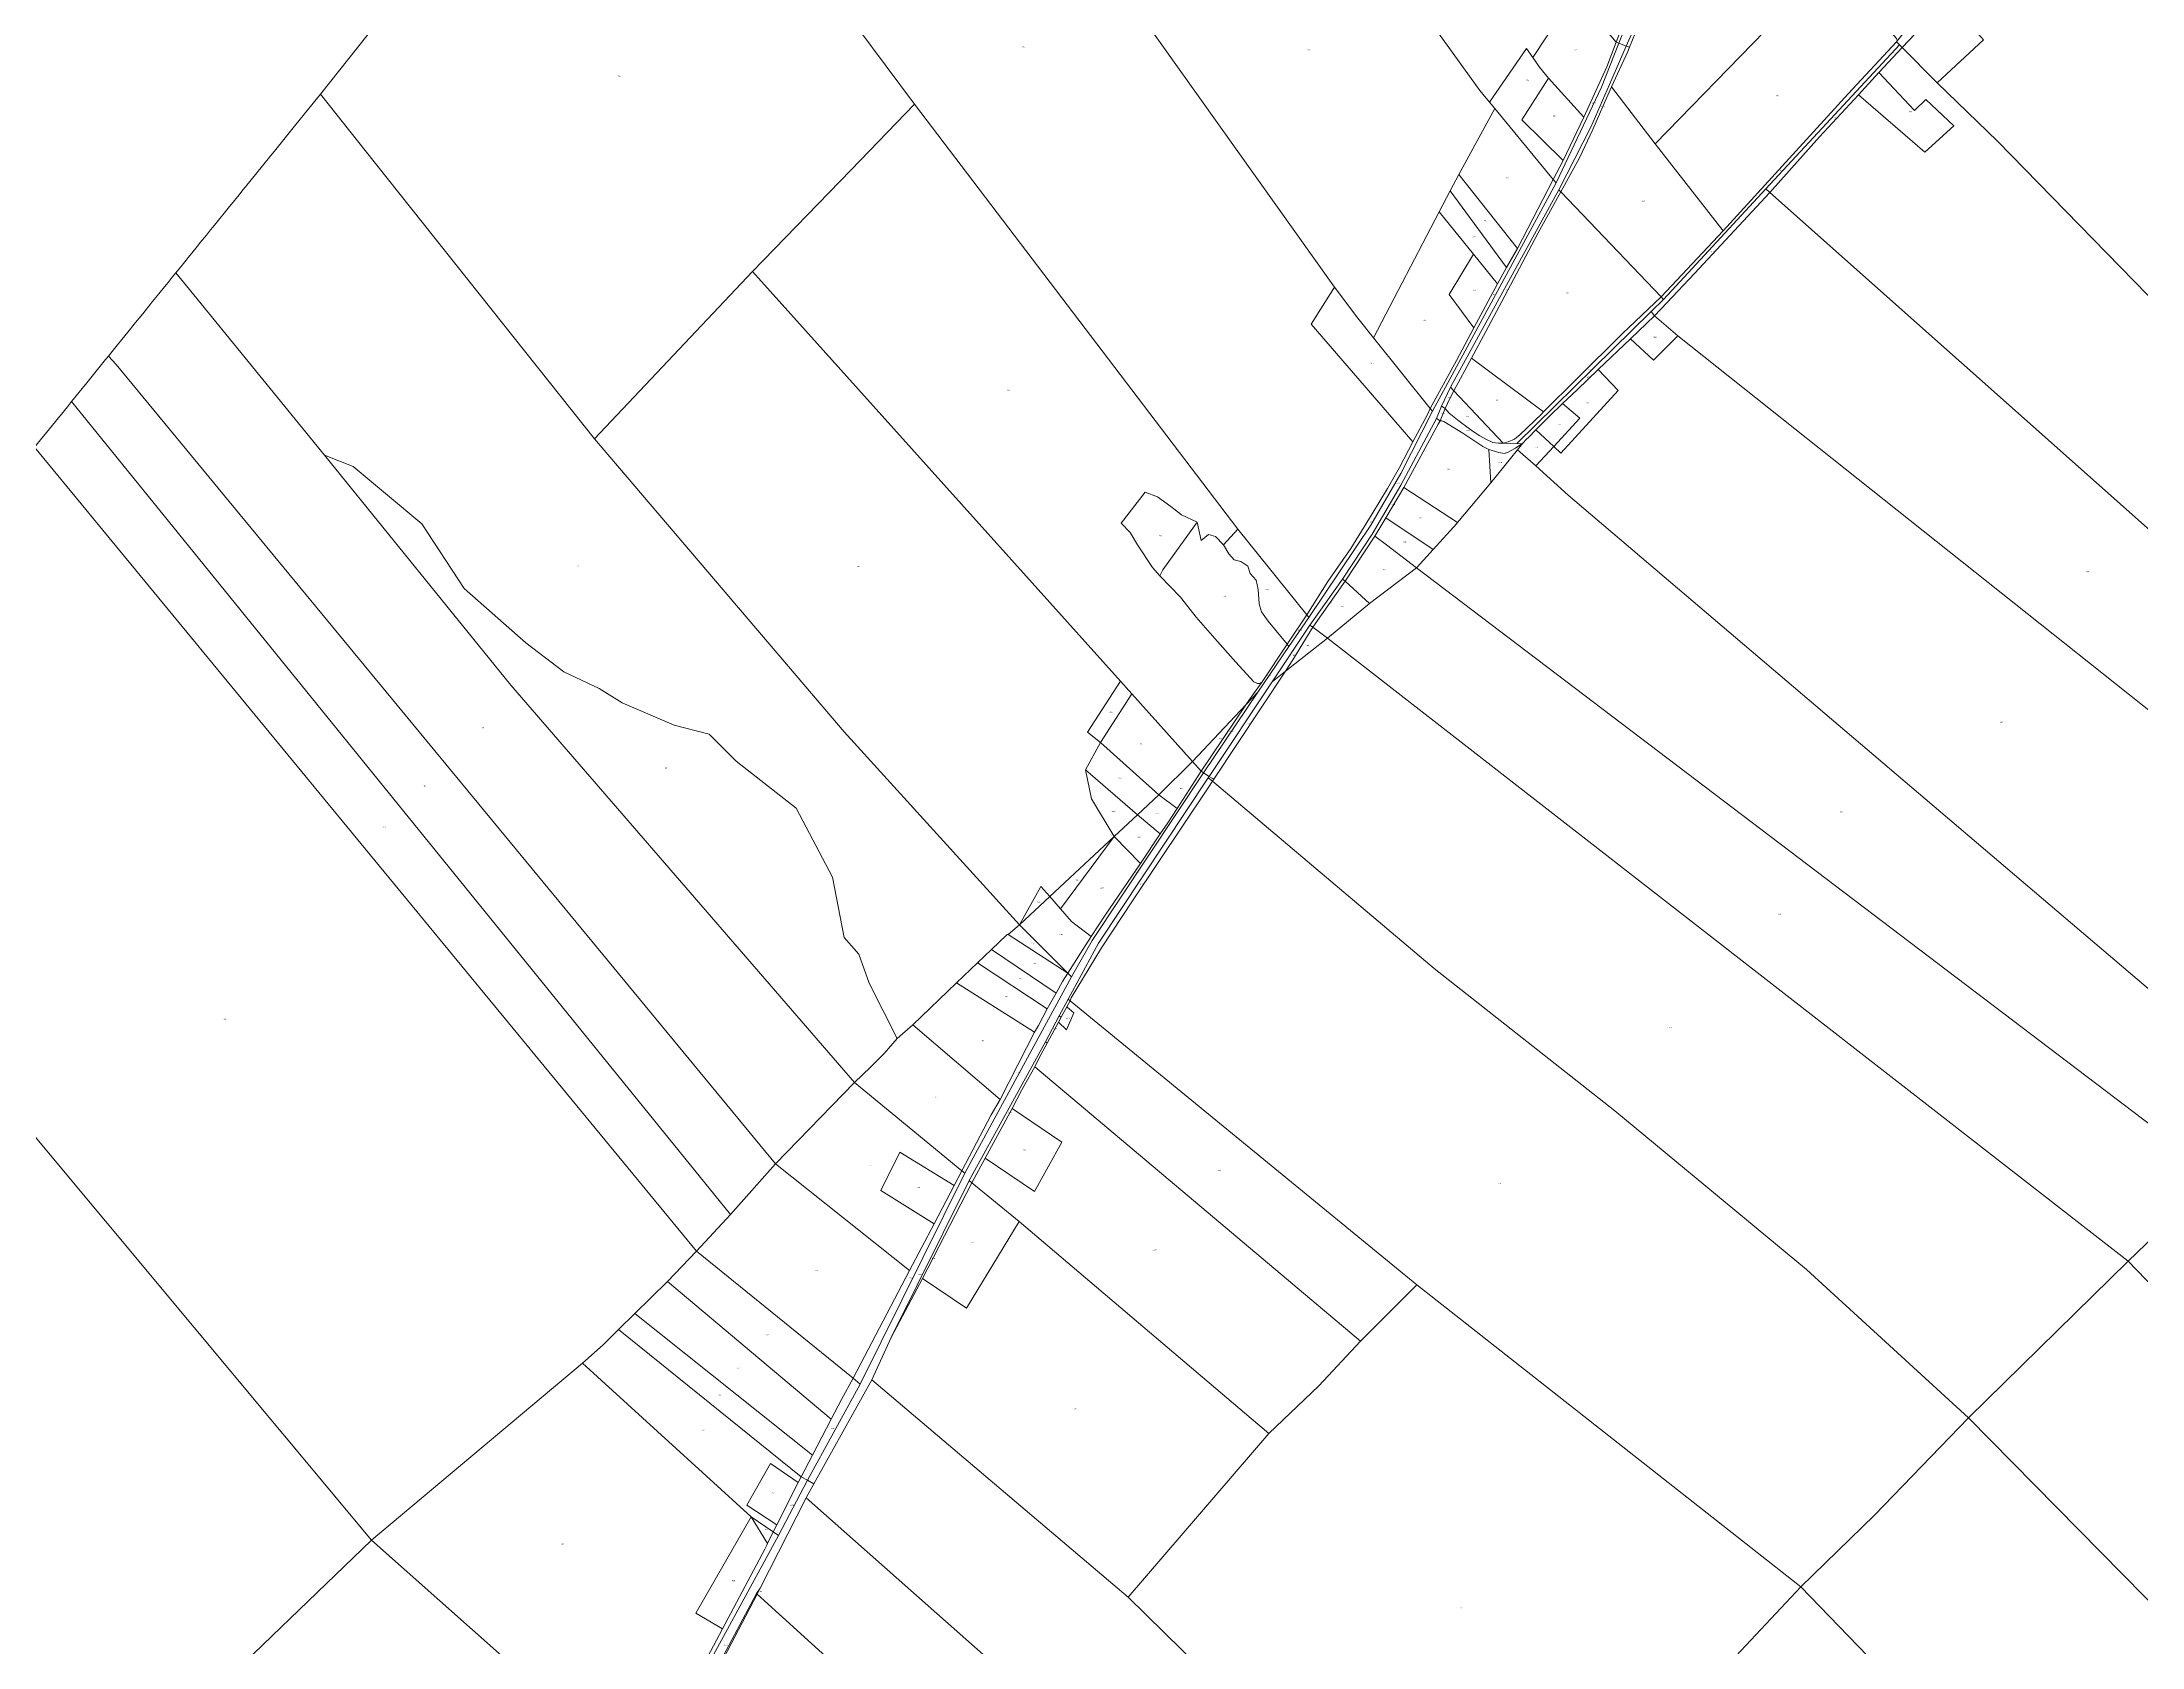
# Model space of a CAD drawing. Header units: metres. Extents: x 208626 to 229755, y 5040476 to 5064226.
# Drawn here: x 216295 to 219081, y 5045568 to 5047698 of the extents above; entities that cross this region are included whole.
import ezdxf

# ---------------------------------------------------------------- set-up
doc = ezdxf.new("R2010")
doc.units = ezdxf.units.M
doc.header["$LTSCALE"] = 0.56
doc.layers.add('6', color=7, linetype='Continuous', lineweight=13)
doc.layers.add('61', color=7, linetype='Continuous')

msp = doc.modelspace()

# ---------------------------------------------------------------- linework, layer by layer
at = {"layer": '6'}
for points in [[(218387.3475, 5047696.5488), (218491.0308, 5047959.0158), (218581.2708, 5048210.8128), (218604.4848, 5048317.9938), (218616.7808, 5048430.4909), (218642.9788, 5048620.1068), (218667.1888, 5048792.2738), (218668.4408, 5048791.1038), (218675.1198, 5048775.2828), (218676.3718, 5048774.1128), (218649.5598, 5048615.9318), (218631.1808, 5048449.6289), (218613.0408, 5048310.8408), (218602.5108, 5048246.3358), (218589.7538, 5048206.0489), (218514.1918, 5047991.3008), (218509.0168, 5047972.7398), (218489.0568, 5047922.0939), (218449.4408, 5047826.7488), (218410.4658, 5047723.6128), (218396.9719, 5047692.7828)], [(217076.8236, 5048120.6576), (217309.8166, 5048359.6606), (217517.8227, 5048062.6644), (217676.8274, 5047839.6674), (217725.8288, 5047771.6683), (218009.8371, 5047372.6735), (217978.8385, 5047323.6732), (218113.8888, 5047167.4189), (218096.1808, 5047133.5819), (218080.1068, 5047105.4529), (218059.8368, 5047071.7378), (218031.6368, 5047025.7428), (218000.9428, 5046981.9268), (217973.0408, 5046937.7488), (217881.8456, 5047051.6723), (217452.834, 5047615.6645)], [(217899.821, 5048053.6703), (218049.8168, 5048194.6722), (218368.8232, 5047864.6778), (218423.4499, 5047803.139), (218415.317, 5047780.4153), (218400.3425, 5047741.1074), (218383.4963, 5047698.0558), (218329.3284, 5047763.0953), (218272.9514, 5047677.7311), (218264.8281, 5047689.6766), (218215.5546, 5047618.1482), (218202.8298, 5047633.6758), (217947.8224, 5047987.6711)], [(216664.3703, 5047628.9235), (216737.8324, 5047721.3146), (216826.4934, 5047833.3074), (216850, 5047863), (216861.1131, 5047873.8044), (216867.6526, 5047880.1623), (216870.9679, 5047883.3855), (216873.1075, 5047885.4656), (216877.0544, 5047889.3029), (216878.9555, 5047891.1512), (216886, 5047898), (216891.065, 5047904.6109), (216930.7711, 5047956.4362), (217076.8236, 5048120.6576), (217452.834, 5047615.6645), (217380.7388, 5047540.877), (217368.0333, 5047528.1715), (217237.8404, 5047393.6618), (217027.8469, 5047171.6592), (216723.676, 5047554.0762)], [(218809.6547, 5047644.1018), (218871.286, 5047700.9237), (218862.955, 5047710.048), (218884.0943, 5047734.6911), (218845.4659, 5047776.0242), (219099.0412, 5048031.1794), (219886.48, 5046978.0044), (219889.5408, 5046907.4229), (219715.1283, 5046716.078), (219525.359, 5046913.2479), (219106.9408, 5047343.9193), (218889.7034, 5047566.6863)], [(217725.8288, 5047771.6683), (217947.8224, 5047987.6711), (218202.8298, 5047633.6758), (218215.5546, 5047618.1482), (218222.4784, 5047609.6994), (218175.0902, 5047522.3709), (218163.3754, 5047500.7824), (218148.6538, 5047472.6775), (218061.773, 5047305.4746), (218040.838, 5047331.6741), (218009.8371, 5047372.6735)], [(218383.4963, 5047698.0558), (218400.3425, 5047741.1074), (218415.317, 5047780.4153), (218423.4499, 5047803.139), (218433.8348, 5047832.1538), (218444.4458, 5047862.5079), (218454.9018, 5047887.6018), (218467.4488, 5047921.0599), (218484.1778, 5047967.0649), (218491.0308, 5047959.0158), (218387.3475, 5047696.5488)], [(218396.9719, 5047692.7828), (218410.4658, 5047723.6128), (218449.4408, 5047826.7488), (218489.0568, 5047922.0939), (218509.0168, 5047972.7398), (218511.2033, 5047970.3318), (218491.9146, 5047919.1062), (218465.4416, 5047854.1306), (218452.2991, 5047823.7604), (218431.4842, 5047770.3802), (218413.3243, 5047720.6246), (218401.2735, 5047691.0995)], [(218377.5488, 5047638.8858), (218399.0458, 5047685.6418), (218401.2735, 5047691.0995), (218413.3243, 5047720.6246), (218431.4842, 5047770.3802), (218452.2991, 5047823.7604), (218465.4416, 5047854.1306), (218528.044, 5047777.132), (218539.8249, 5047762.6806), (218580.8259, 5047712.6814), (218435.4563, 5047562.8448)], [(218435.4563, 5047562.8448), (218580.8259, 5047712.6814), (218668.17, 5047801.6026), (218755.6745, 5047702.8218), (218756.4644, 5047700.4519), (218755.4275, 5047698.3302), (218691.4249, 5047629.356), (218525.8525, 5047447.3619)], [(218755.4275, 5047698.3302), (218766.4705, 5047711.5113), (218837.4536, 5047784.0365), (218845.4659, 5047776.0242), (218823.0839, 5047753.6422), (218763.3107, 5047690.7091), (218759.4352, 5047694.4558)], [(218272.9514, 5047677.7311), (218329.3284, 5047763.0953), (218383.4963, 5047698.0558), (218371.3295, 5047665.2992), (218340.8386, 5047598.4892), (218293.751, 5047650.2637), (218281.8286, 5047664.677)], [(218763.3107, 5047690.7091), (218823.0839, 5047753.6422), (218862.955, 5047710.048), (218871.286, 5047700.9237), (218809.6547, 5047644.1018)], [(217836.1642, 5046728.2762), (217908.2778, 5046835.4098), (217949.5298, 5046895.6569), (217975.9028, 5046934.1739), (218058.1008, 5047057.0949), (218097.8738, 5047125.5738), (218139.7388, 5047208.3918), (218303.8848, 5047511.1229), (218364.3708, 5047638.3848), (218387.3475, 5047696.5488), (218396.9719, 5047692.7828), (218374.6898, 5047641.8738), (218350.0668, 5047585.0268), (218307.4298, 5047502.1028), (218163.8808, 5047240.1169), (218151.9448, 5047214.6978), (218145.2458, 5047198.2798), (218097.9548, 5047109.8729), (218059.6818, 5047045.0788), (218020.4018, 5046985.3198), (217977.3308, 5046924.3568), (217927.0618, 5046849.0728), (217843.644, 5046723.4183)], [(218215.5546, 5047618.1482), (218264.8281, 5047689.6766), (218272.9514, 5047677.7311), (218281.8286, 5047664.677), (218293.751, 5047650.2637), (218258.3342, 5047594.842), (218313.2685, 5047540.9324), (218300.2159, 5047515.5653), (218222.4784, 5047609.6994)], [(218300.2159, 5047515.5653), (218313.2685, 5047540.9324), (218340.8386, 5047598.4892), (218371.3295, 5047665.2992), (218383.4963, 5047698.0558), (218387.3475, 5047696.5488), (218364.3708, 5047638.3848), (218303.8848, 5047511.1229)], [(218307.4298, 5047502.1028), (218350.0668, 5047585.0268), (218374.6898, 5047641.8738), (218396.9719, 5047692.7828), (218401.2735, 5047691.0995), (218399.0458, 5047685.6418), (218377.5488, 5047638.8858), (218366.0178, 5047612.5898), (218352.9248, 5047582.0388), (218335.1308, 5047544.4378), (218310.2878, 5047499.1148)], [(218443.3793, 5047359.9817), (218525.8525, 5047447.3619), (218691.4249, 5047629.356), (218755.4275, 5047698.3302), (218759.4352, 5047694.4558), (218582.2962, 5047503.0748), (218446.6414, 5047356.5132)], [(218582.2962, 5047503.0748), (218759.4352, 5047694.4558), (218763.3107, 5047690.7091), (218732.2392, 5047657.7944), (218705.3219, 5047628.0749), (218653.5071, 5047572.216), (218587.6776, 5047498.2236)], [(218587.6776, 5047498.2236), (218653.5071, 5047572.216), (218705.3219, 5047628.0749), (218793.0656, 5047551.9405), (218831.6966, 5047586.8131), (218794.6455, 5047621.7198), (218779.6364, 5047607.2373), (218732.2392, 5047657.7944), (218763.3107, 5047690.7091), (218809.6547, 5047644.1018), (218889.7034, 5047566.6863), (219106.9408, 5047343.9193), (219525.359, 5046913.2479), (219715.1283, 5046716.078), (219600.7905, 5046597.4997)], [(218705.3219, 5047628.0749), (218732.2392, 5047657.7944), (218779.6364, 5047607.2373), (218794.6455, 5047621.7198), (218831.6966, 5047586.8131), (218793.0656, 5047551.9405)], [(218258.3342, 5047594.842), (218293.751, 5047650.2637), (218340.8386, 5047598.4892), (218313.2685, 5047540.9324)], [(218310.2878, 5047499.1148), (218335.1308, 5047544.4378), (218352.9248, 5047582.0388), (218366.0178, 5047612.5898), (218377.5488, 5047638.8858), (218435.4563, 5047562.8448), (218525.8525, 5047447.3619), (218443.3793, 5047359.9817)], [(217237.8404, 5047393.6618), (217368.0333, 5047528.1715), (217380.7388, 5047540.877), (217452.834, 5047615.6645), (217881.8456, 5047051.6723), (217862.8462, 5047030.6721), (217851.846, 5047041.6719), (217842.846, 5047044.6718), (217832.8462, 5047036.6716), (217827.8457, 5047060.6715), (217806.8455, 5047070.6712), (217792.8453, 5047081.6709), (217774.8451, 5047094.6706), (217758.845, 5047100.6704), (217726.7305, 5047059.5086), (217738.5735, 5047047.1919), (217748.5263, 5047030.8664), (217768.2575, 5047000.892), (217778.364, 5046989.7439), (217805.5775, 5046961.3153), (217826.5086, 5046934.7618), (217850.968, 5046906.3583), (217878.8703, 5046874.9682), (217903.0538, 5046848.8163), (217907.7539, 5046846.802), (217911.1111, 5046846.802), (217913.7968, 5046848.8159), (217902.2718, 5046833.2299), (217892.1628, 5046818.2828), (217821.5049, 5046743.1897), (217740.8216, 5046833.1081), (217725.7758, 5046849.8761)], [(218175.0902, 5047522.3709), (218222.4784, 5047609.6994), (218300.2159, 5047515.5653), (218252.8787, 5047423.9125)], [(218137.0538, 5047211.7346), (218171.6334, 5047275.5222), (218194.7442, 5047318.7479), (218226.0208, 5047377.2468), (218238.1069, 5047398.7331), (218252.8787, 5047423.9125), (218300.2159, 5047515.5653), (218303.8848, 5047511.1229), (218139.7388, 5047208.3918)], [(218163.3754, 5047500.7824), (218175.0902, 5047522.3709), (218252.8787, 5047423.9125), (218238.1069, 5047398.7331)], [(218148.6538, 5047472.6775), (218163.3754, 5047500.7824), (218238.1069, 5047398.7331), (218226.0208, 5047377.2468), (218194.2064, 5047416.4891)], [(218163.8808, 5047240.1169), (218307.4298, 5047502.1028), (218310.2878, 5047499.1148), (218280.0728, 5047444.7278), (218251.1998, 5047390.3398), (218232.0638, 5047353.7458), (218210.9128, 5047314.1308), (218191.7848, 5047278.5418), (218168.3418, 5047235.3818)], [(218191.7848, 5047278.5418), (218210.9128, 5047314.1308), (218232.0638, 5047353.7458), (218251.1998, 5047390.3398), (218280.0728, 5047444.7278), (218310.2878, 5047499.1148), (218443.3793, 5047359.9817), (218392.1795, 5047311.1813), (218331.7012, 5047251.663), (218287.2346, 5047207.2436)], [(218430.3068, 5047340.5479), (218446.6414, 5047356.5132), (218582.2962, 5047503.0748), (218587.6776, 5047498.2236), (218487.533, 5047390.8611), (218450.8349, 5047352.0544), (218434.4264, 5047334.7031)], [(218434.4264, 5047334.7031), (218450.8349, 5047352.0544), (218487.533, 5047390.8611), (218587.6776, 5047498.2236), (219600.7905, 5046597.4997), (219493.6801, 5046490.3893), (218465.498, 5047308.3713)], [(218061.773, 5047305.4746), (218148.6538, 5047472.6775), (218194.2064, 5047416.4891), (218161.8669, 5047362.9268), (218194.7442, 5047318.7479), (218171.6334, 5047275.5222), (218137.0538, 5047211.7346)], [(218161.8669, 5047362.9268), (218194.2064, 5047416.4891), (218226.0208, 5047377.2468), (218194.7442, 5047318.7479)], [(216382.9255, 5047281.0692), (216391.0769, 5047291.1488), (216408.682, 5047312.9186), (216418.9868, 5047325.6611), (216428.6019, 5047337.5507), (216434.758, 5047345.1632), (216443.3556, 5047355.7945), (216449.7694, 5047363.7257), (216457.4082, 5047373.1714), (216462.0924, 5047378.9637), (216467.7335, 5047385.9393), (216472.5814, 5047391.934), (216486.5514, 5047374.6408), (216669.8491, 5047149.6539), (216916.8553, 5046844.6583), (217373.1817, 5046317.0296), (217268.123, 5046208.9733), (216393.4384, 5047270.0862)], [(217027.8469, 5047171.6592), (217237.8404, 5047393.6618), (217725.7758, 5046849.8761), (217682.1933, 5046782.3227), (217699.3611, 5046768.3174), (217679.6926, 5046732.3475), (217687.4789, 5046693.4818), (217717.689, 5046643.6827), (217632.3536, 5046564.2172), (217620.4026, 5046577.1256), (217591.7279, 5046526.386), (217359.4838, 5046782.3642)], [(217978.8385, 5047323.6732), (218009.8371, 5047372.6735), (218040.838, 5047331.6741), (218061.773, 5047305.4746), (218137.0538, 5047211.7346), (218132.6893, 5047202.67), (218113.8888, 5047167.4189)], [(218233.7781, 5047165.9163), (218240.361, 5047167.4962), (218248.7872, 5047170.9193), (218255.9146, 5047176.7801), (218284.8224, 5047204.8339), (218287.2346, 5047207.2436), (218331.7012, 5047251.663), (218392.1795, 5047311.1813), (218443.3793, 5047359.9817), (218446.6414, 5047356.5132), (218430.3068, 5047340.5479), (218251.6593, 5047165.1559)], [(218251.6593, 5047165.1559), (218430.3068, 5047340.5479), (218434.4264, 5047334.7031), (218402.8283, 5047304.1582), (218359.9365, 5047263.3602), (218331.7324, 5047236.4855), (218312.5102, 5047218.5799), (218294.6046, 5047200.9376), (218286.4417, 5047192.7747), (218276.9828, 5047183.5049), (218267.414, 5047173.3198), (218264.9014, 5047170.8071), (218259.7033, 5047165.7454), (218258.4488, 5047164.8672)], [(218402.8283, 5047304.1582), (218434.4264, 5047334.7031), (218465.498, 5047308.3713), (218433.3732, 5047275.9832)], [(218276.9828, 5047135.5063), (218300.8699, 5047161.3513), (218310.0575, 5047152.5208), (218386.3176, 5047235.4484), (218359.9365, 5047263.3602), (218402.8283, 5047304.1582), (218433.3732, 5047275.9832), (218465.498, 5047308.3713), (219493.6801, 5046490.3893), (219279.2746, 5046280.2511), (218319.9611, 5047096.719)], [(216334.2465, 5047220.8747), (216354.5002, 5047245.9196), (216379.3327, 5047276.6265), (216382.9255, 5047281.0692), (216393.4384, 5047270.0862), (217268.123, 5046208.9733), (217208.6739, 5046141.9025)], [(218168.3418, 5047235.3818), (218191.7848, 5047278.5418), (218287.2346, 5047207.2436), (218284.8224, 5047204.8339), (218255.9146, 5047176.7801), (218248.7872, 5047170.9193), (218240.361, 5047167.4962), (218233.7781, 5047165.9163)], [(218151.9448, 5047214.6978), (218163.8808, 5047240.1169), (218168.3418, 5047235.3818), (218163.0858, 5047225.0719), (218156.8458, 5047211.7019)], [(218300.8699, 5047161.3513), (218335.5411, 5047198.8645), (218312.5102, 5047218.5799), (218331.7324, 5047236.4855), (218359.9365, 5047263.3602), (218386.3176, 5047235.4484), (218310.0575, 5047152.5208)], [(216285.1107, 5047160.4532), (216328.7609, 5047214.0914), (216334.2465, 5047220.8747), (217208.6739, 5046141.9025), (217163.3137, 5046093.0565)], [(217973.0408, 5046937.7488), (218000.9428, 5046981.9268), (218031.6368, 5047025.7428), (218059.8368, 5047071.7378), (218080.1068, 5047105.4529), (218096.1808, 5047133.5819), (218113.8888, 5047167.4189), (218132.6893, 5047202.67), (218137.0538, 5047211.7346), (218139.7388, 5047208.3918), (218097.8738, 5047125.5738), (218058.1008, 5047057.0949), (217975.9028, 5046934.1739)], [(218145.2458, 5047198.2798), (218151.9448, 5047214.6978), (218156.8458, 5047211.7019), (218150.1468, 5047195.2838)], [(218150.1468, 5047195.2838), (218156.8458, 5047211.7019), (218162.2331, 5047205.3558), (218175.3264, 5047194.9483), (218187.4124, 5047186.2195), (218193.7912, 5047181.1836), (218202.8558, 5047175.4763), (218211.5846, 5047170.4404), (218220.0855, 5047166.4429), (218227.7218, 5047165.9163), (218233.7781, 5047165.9163), (218251.6593, 5047165.1559), (218258.4488, 5047164.8672), (218250.1036, 5047159.0256), (218239.5439, 5047153.2658), (218234.8314, 5047151.9604), (218228.0242, 5047153.2658), (218214.8089, 5047157.4537), (218206.9196, 5047161.1765), (218180.2192, 5047178.7694), (218154.8472, 5047194.2769), (218152.1614, 5047195.2841)], [(218156.8458, 5047211.7019), (218163.0858, 5047225.0719), (218168.3418, 5047235.3818), (218233.7781, 5047165.9163), (218227.7218, 5047165.9163), (218220.0855, 5047166.4429), (218211.5846, 5047170.4404), (218202.8558, 5047175.4763), (218193.7912, 5047181.1836), (218187.4124, 5047186.2195), (218175.3264, 5047194.9483), (218162.2331, 5047205.3558)], [(218276.9828, 5047183.5049), (218286.4417, 5047192.7747), (218294.6046, 5047200.9376), (218312.5102, 5047218.5799), (218335.5411, 5047198.8645), (218300.8699, 5047161.3513)], [(218020.4018, 5046985.3198), (218059.6818, 5047045.0788), (218097.9548, 5047109.8729), (218145.2458, 5047198.2798), (218150.1468, 5047195.2838), (218147.4652, 5047190.9269), (218101.8027, 5047106.9885), (218077.885, 5047066.4962), (218063.5301, 5047042.1937), (218024.2503, 5046982.4347)], [(218101.8027, 5047106.9885), (218147.4652, 5047190.9269), (218150.1468, 5047195.2838), (218152.1614, 5047195.2841), (218154.8472, 5047194.2769), (218180.2192, 5047178.7694), (218206.9196, 5047161.1765), (218214.8089, 5047157.4537), (218217.4645, 5047112.947), (218173.2931, 5047060.4857)], [(218252.5632, 5047157.0478), (218259.7033, 5047165.7454), (218264.9014, 5047170.8071), (218267.414, 5047173.3198), (218276.9828, 5047183.5049), (218300.8699, 5047161.3513), (218276.9828, 5047135.5063)], [(215908.2622, 5046697.5886), (215983.7278, 5046790.7814), (215994.4901, 5046804.076), (216005.2502, 5046817.3678), (216105.2517, 5046940.8992), (216192.7186, 5047048.0525), (216265.2676, 5047136.3128), (216285.1107, 5047160.4532), (217163.3137, 5046093.0565), (217124.7737, 5046052.8174), (217081.32, 5046010.5216), (217059.8003, 5045989.0935), (217039.307, 5045968.8888), (217012.0166, 5045944.7033), (216731.8837, 5045709.6583)], [(218118.8608, 5047000.2957), (218119.6285, 5047001.0787), (218141.0005, 5047024.688), (218172.1951, 5047059.1483), (218173.2931, 5047060.4857), (218217.4645, 5047112.947), (218252.5632, 5047157.0478), (218276.9828, 5047135.5063), (218319.9611, 5047096.719), (219279.2746, 5046280.2511), (219181.2353, 5046193.7458)], [(218214.8089, 5047157.4537), (218228.0242, 5047153.2658), (218234.8314, 5047151.9604), (218239.5439, 5047153.2658), (218250.1036, 5047159.0256), (218258.4488, 5047164.8672), (218259.7033, 5047165.7454), (218252.5632, 5047157.0478), (218217.4645, 5047112.947)], [(216669.8491, 5047149.6539), (216707.8493, 5047134.6545), (216798.8507, 5047058.656), (216854.8525, 5046972.6571), (216936.9938, 5046900.6561), (216987.3841, 5046862.2968), (217034.2411, 5046840.2464), (217064.5603, 5046820.9524), (217133.6141, 5046791.3019), (217180.3247, 5046779.6079), (217216.1565, 5046743.7761), (217295.4314, 5046681.3136), (217343.8632, 5046589.6931), (217359.4838, 5046509.4911), (217378.7779, 5046487.4407), (217392.5593, 5046448.8526), (217429.5286, 5046375.3854), (217412.5411, 5046355.4436), (217394.143, 5046337.4105), (217373.1817, 5046317.0296), (216916.8553, 5046844.6583)], [(217726.7305, 5047059.5086), (217758.845, 5047100.6704), (217774.8451, 5047094.6706), (217792.8453, 5047081.6709), (217806.8455, 5047070.6712), (217827.8457, 5047060.6715), (217782.3201, 5046997.4712), (217778.364, 5046989.7439), (217768.2575, 5047000.892), (217748.5263, 5047030.8664), (217738.5735, 5047047.1919)], [(218077.885, 5047066.4962), (218101.8027, 5047106.9885), (218173.2931, 5047060.4857), (218172.1951, 5047059.1483), (218141.0005, 5047024.688)], [(217778.364, 5046989.7439), (217782.3201, 5046997.4712), (217827.8457, 5047060.6715), (217832.8462, 5047036.6716), (217842.846, 5047044.6718), (217851.846, 5047041.6719), (217862.8462, 5047030.6721), (217869.8465, 5047018.6722), (217876.8467, 5047010.6724), (217885.8467, 5047008.6725), (217894.8468, 5047002.6726), (217897.847, 5046992.6727), (217905.8472, 5046983.6729), (217908.8475, 5046971.6729), (217909.8479, 5046952.673), (217912.8482, 5046941.6731), (217921.8484, 5046929.6732), (217946.9358, 5046898.8439), (217913.7968, 5046848.8159), (217911.1111, 5046846.802), (217907.7539, 5046846.802), (217903.0538, 5046848.8163), (217878.8703, 5046874.9682), (217850.968, 5046906.3583), (217826.5086, 5046934.7618), (217805.5775, 5046961.3153)], [(217862.8462, 5047030.6721), (217881.8456, 5047051.6723), (217973.0408, 5046937.7488), (217949.7888, 5046902.8708), (217946.9358, 5046898.8439), (217921.8484, 5046929.6732), (217912.8482, 5046941.6731), (217909.8479, 5046952.673), (217908.8475, 5046971.6729), (217905.8472, 5046983.6729), (217897.847, 5046992.6727), (217894.8468, 5047002.6726), (217885.8467, 5047008.6725), (217876.8467, 5047010.6724), (217869.8465, 5047018.6722)], [(218024.2503, 5046982.4347), (218063.5301, 5047042.1937), (218078.8452, 5047030.6754), (218118.8608, 5047000.2957), (218056.2007, 5046952.9756)], [(218063.5301, 5047042.1937), (218077.885, 5047066.4962), (218141.0005, 5047024.688), (218119.6285, 5047001.0787), (218118.8608, 5047000.2957), (218078.8452, 5047030.6754)], [(218000.4524, 5046907.0241), (218056.2007, 5046952.9756), (218118.8608, 5047000.2957), (219181.2353, 5046193.7458), (219063.2176, 5046080.1363)], [(217977.3308, 5046924.3568), (218020.4018, 5046985.3198), (218024.2503, 5046982.4347), (217981.1789, 5046921.4721)], [(217981.1789, 5046921.4721), (218024.2503, 5046982.4347), (218056.2007, 5046952.9756), (218000.4524, 5046907.0241)], [(217946.9358, 5046898.8439), (217949.7888, 5046902.8708), (217973.0408, 5046937.7488), (217975.9028, 5046934.1739), (217949.5298, 5046895.6569)], [(217847.8978, 5046716.9548), (217849.6145, 5046719.5408), (217945.0193, 5046863.2525), (218000.4524, 5046907.0241), (219063.2176, 5046080.1363), (218851.0177, 5045871.9784), (218636.1754, 5046068.8521), (218381.8572, 5046279.5729), (218142.0715, 5046468.495)], [(217927.0618, 5046849.0728), (217977.3308, 5046924.3568), (217981.1789, 5046921.4721), (217954.4196, 5046878.3601), (217945.0193, 5046863.2525)], [(217945.0193, 5046863.2525), (217954.4196, 5046878.3601), (217981.1789, 5046921.4721), (218000.4524, 5046907.0241)], [(217892.1628, 5046818.2828), (217902.2718, 5046833.2299), (217913.7968, 5046848.8159), (217946.9358, 5046898.8439), (217949.5298, 5046895.6569), (217908.2778, 5046835.4098)], [(217682.1933, 5046782.3227), (217725.7758, 5046849.8761), (217740.8216, 5046833.1081), (217699.3611, 5046768.3174)], [(217843.644, 5046723.4183), (217927.0618, 5046849.0728), (217945.0193, 5046863.2525), (217849.6145, 5046719.5408)], [(217699.3611, 5046768.3174), (217740.8216, 5046833.1081), (217821.5049, 5046743.1897), (217821.3429, 5046743.0175), (217776.8213, 5046698.7475)], [(217833.1008, 5046730.2658), (217862.3218, 5046773.6768), (217892.1628, 5046818.2828), (217908.2778, 5046835.4098), (217836.1642, 5046728.2762)], [(217821.5049, 5046743.1897), (217892.1628, 5046818.2828), (217862.3218, 5046773.6768), (217833.1008, 5046730.2658)], [(217679.6926, 5046732.3475), (217699.3611, 5046768.3174), (217776.8213, 5046698.7475), (217748.5542, 5046672.4248)], [(217776.8213, 5046698.7475), (217821.3429, 5046743.0175), (217821.5049, 5046743.1897), (217833.1008, 5046730.2658), (217820.9838, 5046711.6088), (217801.1248, 5046680.7539)], [(217310.6274, 5045789.3436), (217380.6628, 5045916.9529), (217519.5628, 5046196.6808), (217660.8248, 5046457.2888), (217688.2658, 5046505.6899), (217836.1642, 5046728.2762), (217843.644, 5046723.4183), (217842.4228, 5046721.5788), (217696.6428, 5046502.1739), (217656.5368, 5046427.7108), (217644.7048, 5046405.6878), (217626.2458, 5046371.3329), (217525.3398, 5046186.8568), (217421.7048, 5045978.6148), (217396.1678, 5045922.3978), (217319.254, 5045784.4677)], [(217655.8699, 5046462.2441), (217676.104, 5046493.6198), (217687.1938, 5046510.7586), (217705.6477, 5046539.2783), (217752.3107, 5046608.0065), (217778.7785, 5046646.9898), (217788.7468, 5046661.6718), (217801.1248, 5046680.7539), (217820.9838, 5046711.6088), (217833.1008, 5046730.2658), (217836.1642, 5046728.2762), (217688.2658, 5046505.6899), (217660.8248, 5046457.2888)], [(217656.5368, 5046427.7108), (217696.6428, 5046502.1739), (217842.4228, 5046721.5788), (217847.8978, 5046716.9548), (217842.3393, 5046708.2808), (217741.906, 5046558.0789), (217700.6478, 5046495.7434), (217660.6835, 5046429.439), (217658.9548, 5046425.7292)], [(217658.9548, 5046425.7292), (217660.6835, 5046429.439), (217700.6478, 5046495.7434), (217741.906, 5046558.0789), (217842.3393, 5046708.2808), (217847.8978, 5046716.9548), (218142.0715, 5046468.495), (218381.8572, 5046279.5729), (218636.1754, 5046068.8521), (218851.0177, 5045871.9784), (218726.3933, 5045742.8261), (218628.7131, 5045647.6529), (218119.1967, 5046048.6221)], [(217679.6926, 5046732.3475), (217748.5542, 5046672.4248), (217717.689, 5046643.6827), (217687.4789, 5046693.4818)], [(217842.4228, 5046721.5788), (217843.644, 5046723.4183), (217849.6145, 5046719.5408), (217847.8978, 5046716.9548)], [(215524.6388, 5046224.6152), (215561.2236, 5046269.5437), (215594.5756, 5046310.6808), (215638.5086, 5046364.8687), (215653.0226, 5046382.7706), (215808.3279, 5046574.3276), (215831.7573, 5046603.2258), (215841.1162, 5046614.7694), (215856.8303, 5046634.1514), (215888.8339, 5046673.6254), (215908.2622, 5046697.5886), (216731.8837, 5045709.6583), (216527.8894, 5045512.6558), (216496.8902, 5045482.6554), (216345.8182, 5045328.1554)], [(217748.5542, 5046672.4248), (217776.8213, 5046698.7475), (217801.1248, 5046680.7539), (217788.7468, 5046661.6718), (217778.7785, 5046646.9898)], [(217717.689, 5046643.6827), (217748.5542, 5046672.4248), (217778.7785, 5046646.9898), (217752.3107, 5046608.0065)], [(217632.3536, 5046564.2172), (217717.689, 5046643.6827), (217646.5595, 5046547.6706)], [(217646.5595, 5046547.6706), (217717.689, 5046643.6827), (217752.3107, 5046608.0065), (217705.6477, 5046539.2783), (217687.1938, 5046510.7586), (217660.9516, 5046530.9073)], [(217591.7279, 5046526.386), (217620.4026, 5046577.1256), (217632.3536, 5046564.2172)], [(217591.7279, 5046526.386), (217632.3536, 5046564.2172), (217646.5595, 5046547.6706), (217660.9516, 5046530.9073), (217687.1938, 5046510.7586), (217676.104, 5046493.6198), (217655.8699, 5046462.2441)], [(217554.8977, 5046493.7532), (217574.598, 5046512.5153), (217575.6924, 5046513.5577), (217576.7614, 5046513.5577), (217655.8699, 5046462.2441), (217648.892, 5046451.3405), (217640.5172, 5046435.8751)], [(217576.7614, 5046513.5577), (217591.7279, 5046526.386), (217655.8699, 5046462.2441)], [(217536.2653, 5046476.008), (217554.8977, 5046493.7532), (217640.5172, 5046435.8751), (217628.7668, 5046415.0602)], [(217508.3433, 5046449.4157), (217536.2653, 5046476.008), (217628.7668, 5046415.0602), (217617.1996, 5046392.6537), (217611.8208, 5046384.125)], [(217515.4468, 5046200.0659), (217554.1538, 5046274.0578), (217566.3028, 5046294.7979), (217601.3047, 5046363.1346), (217611.8208, 5046384.125), (217617.1996, 5046392.6537), (217628.7668, 5046415.0602), (217640.5172, 5046435.8751), (217648.892, 5046451.3405), (217655.8699, 5046462.2441), (217660.8248, 5046457.2888), (217519.5628, 5046196.6808)], [(217450.209, 5046393.8501), (217508.3433, 5046449.4157), (217611.8208, 5046384.125), (217601.3047, 5046363.1346), (217566.3028, 5046294.7979)], [(217612.09, 5046337.9108), (217617.6934, 5046348.9334), (217628.6638, 5046369.3508), (217643.6066, 5046397.1628), (217654.2247, 5046387.2135), (217663.9576, 5046409.6978), (217654.5778, 5046417.5826), (217658.9548, 5046425.7292), (218119.1967, 5046048.6221), (218044.2005, 5045973.6259)], [(217626.2458, 5046371.3329), (217644.7048, 5046405.6878), (217647.1227, 5046403.707), (217643.6066, 5046397.1628), (217628.6638, 5046369.3508)], [(217643.6066, 5046397.1628), (217647.1227, 5046403.707), (217654.5778, 5046417.5826), (217663.9576, 5046409.6978), (217654.2247, 5046387.2135)], [(217644.7048, 5046405.6878), (217656.5368, 5046427.7108), (217658.9548, 5046425.7292), (217654.5778, 5046417.5826), (217647.1227, 5046403.707)], [(217373.1817, 5046317.0296), (217394.143, 5046337.4105), (217412.5411, 5046355.4436), (217429.5286, 5046375.3854), (217450.209, 5046393.8501), (217566.3028, 5046294.7979), (217554.1538, 5046274.0578), (217515.4468, 5046200.0659)], [(217525.3398, 5046186.8568), (217626.2458, 5046371.3329), (217628.6638, 5046369.3508), (217617.6934, 5046348.9334), (217612.09, 5046337.9108), (217595.1943, 5046307.2926), (217582.1011, 5046282.449), (217546.2546, 5046216.6547), (217528.7209, 5046184.0817)], [(217528.7209, 5046184.0817), (217546.2546, 5046216.6547), (217611.6364, 5046172.396), (217647.9676, 5046237.7921), (217582.1011, 5046282.449), (217595.1943, 5046307.2926), (217612.09, 5046337.9108), (218044.2005, 5045973.6259), (217988.9401, 5045914.4184), (217922.709, 5045851.2637), (217591.6542, 5046132.4317)], [(217268.123, 5046208.9733), (217373.1817, 5046317.0296), (217515.4468, 5046200.0659), (217505.2725, 5046180.62), (217433.2359, 5046224.5051), (217407.8155, 5046173.8101), (217478.6639, 5046129.7627), (217446.1326, 5046067.5853)], [(217546.2546, 5046216.6547), (217582.1011, 5046282.449), (217647.9676, 5046237.7921), (217611.6364, 5046172.396)], [(219063.2176, 5046080.1363), (219181.2353, 5046193.7458), (219279.2746, 5046280.2511), (219968.2498, 5045605.9702), (219952.3206, 5045562.4304), (219936.3914, 5045521.0145), (219876.9225, 5045341.5456), (219866.303, 5045307.5633), (219857.8074, 5045284.2005), (219850.4483, 5045263.3068)], [(217163.3137, 5046093.0565), (217208.6739, 5046141.9025), (217268.123, 5046208.9733), (217446.1326, 5046067.5853), (217371.2661, 5045924.5666)], [(217407.8155, 5046173.8101), (217433.2359, 5046224.5051), (217505.2725, 5046180.62), (217478.6639, 5046129.7627)], [(217371.2661, 5045924.5666), (217446.1326, 5046067.5853), (217478.6639, 5046129.7627), (217505.2725, 5046180.62), (217515.4468, 5046200.0659), (217519.5628, 5046196.6808), (217380.6628, 5045916.9529)], [(217421.7048, 5045978.6148), (217525.3398, 5046186.8568), (217528.7209, 5046184.0817), (217463.3095, 5046056.8206)], [(217463.3095, 5046056.8206), (217528.7209, 5046184.0817), (217591.6542, 5046132.4317), (217521.7661, 5046017.5862)], [(217396.1678, 5045922.3978), (217421.7048, 5045978.6148), (217463.3095, 5046056.8206), (217521.7661, 5046017.5862), (217591.6542, 5046132.4317), (217922.709, 5045851.2637), (217736.3213, 5045634.1693)], [(217124.7737, 5046052.8174), (217163.3137, 5046093.0565), (217371.2661, 5045924.5666), (217355.8757, 5045896.1966), (217342.058, 5045870.1793)], [(218851.0177, 5045871.9784), (219063.2176, 5046080.1363), (219850.4483, 5045263.3068), (219842.9402, 5045235.351), (219837.6305, 5045218.3599), (219831.2588, 5045199.2448), (219823.8252, 5045181.1918), (219815.3296, 5045162.0767), (219802.5862, 5045128.0945), (219790.9048, 5045100.4839), (219776.0376, 5045074.9972), (219755.8606, 5045036.7671), (219728.25, 5044981.5459)], [(217081.32, 5046010.5216), (217124.7737, 5046052.8174), (217342.058, 5045870.1793), (217317.2148, 5045822.5068)], [(217736.3213, 5045634.1693), (217922.709, 5045851.2637), (217988.9401, 5045914.4184), (218044.2005, 5045973.6259), (218119.1967, 5046048.6221), (218628.7131, 5045647.6529), (218416.5133, 5045421.3064), (218188.3937, 5045189.6378)], [(217012.0166, 5045944.7033), (217039.307, 5045968.8888), (217059.8003, 5045989.0935), (217302.4428, 5045793.9699), (217298.0778, 5045786.2479), (217261.5679, 5045811.2817), (217229.9302, 5045756.0976), (217270.1358, 5045729.8889), (217265.2928, 5045720.6339), (217236.053, 5045740.8087)], [(217059.8003, 5045989.0935), (217081.32, 5046010.5216), (217317.2148, 5045822.5068), (217302.4428, 5045793.9699)], [(216731.8837, 5045709.6583), (217012.0166, 5045944.7033), (217236.053, 5045740.8087), (217162.6857, 5045612.6428), (217197.818, 5045591.7994), (217161.5963, 5045523.309), (217090.9361, 5045391.1003)], [(217302.4428, 5045793.9699), (217317.2148, 5045822.5068), (217342.058, 5045870.1793), (217355.8757, 5045896.1966), (217371.2661, 5045924.5666), (217380.6628, 5045916.9529), (217310.6274, 5045789.3436)], [(217308.8112, 5045765.7399), (217319.254, 5045784.4677), (217396.1678, 5045922.3978), (217736.3213, 5045634.1693), (218188.3937, 5045189.6378), (218086.6665, 5045077.0111)], [(218628.7131, 5045647.6529), (218726.3933, 5045742.8261), (218851.0177, 5045871.9784), (219728.25, 5044981.5459), (219699.5775, 5044934.8203), (219575.1129, 5044711.4926), (218896.3691, 5045371.6042), (218888.6279, 5045379.2604), (218881.3502, 5045386.3629)], [(217229.9302, 5045756.0976), (217261.5679, 5045811.2817), (217298.0778, 5045786.2479), (217270.1358, 5045729.8889)], [(217265.2928, 5045720.6339), (217270.1358, 5045729.8889), (217298.0778, 5045786.2479), (217302.4428, 5045793.9699), (217310.6274, 5045789.3436), (217272.0908, 5045715.9428)], [(217243.7728, 5045638.0769), (217247.7708, 5045645.9244), (217308.8112, 5045765.7399), (218086.6665, 5045077.0111), (217988.8964, 5044961.6788)], [(217162.6857, 5045612.6428), (217236.053, 5045740.8087), (217257.5989, 5045705.2421), (217256.5136, 5045703.0715), (217253.8879, 5045697.82), (217197.818, 5045591.7994)], [(217236.053, 5045740.8087), (217265.2928, 5045720.6339), (217257.5989, 5045705.2421)], [(216527.8894, 5045512.6558), (216731.8837, 5045709.6583), (217090.9361, 5045391.1003), (217048.6348, 5045312.2048), (217034.4908, 5045284.1229), (217002.6408, 5045220.8878), (216891.8933, 5045282.6618), (216865.8952, 5045210.6616)], [(217090.9361, 5045391.1003), (217161.5963, 5045523.309), (217197.818, 5045591.7994), (217253.8879, 5045697.82), (217256.5136, 5045703.0715), (217257.5989, 5045705.2421), (217265.2928, 5045720.6339), (217272.0908, 5045715.9428), (217093.8558, 5045388.5108)], [(217105.4602, 5045372.7203), (217115.7296, 5045391.4159), (217134.5726, 5045375.2498), (217150.5717, 5045408.2499), (217132.8458, 5045423.5408), (217173.1888, 5045503.2318), (217194.3388, 5045543.5188), (217243.7728, 5045638.0769), (217988.8964, 5044961.6788), (217788.9024, 5044750.6763)], [(217129.7668, 5045426.1969), (217243.0718, 5045638.7129), (217243.7728, 5045638.0769), (217194.3388, 5045543.5188), (217173.1888, 5045503.2318), (217132.8458, 5045423.5408)], [(217243.0718, 5045638.7129), (217247.7708, 5045645.9244), (217243.7728, 5045638.0769)], [(218416.5133, 5045421.3064), (218628.7131, 5045647.6529), (218881.3502, 5045386.3629), (218888.6279, 5045379.2604), (218896.3691, 5045371.6042), (218878.077, 5045371.4348), (218866.0517, 5045370.2492), (218852.5151, 5045366.1783), (218840.8155, 5045359.2401), (218829.447, 5045348.8773), (218825.9955, 5045326.3822), (218823.68, 5045302.7411), (218817.9129, 5045245.0709), (218812.1459, 5045193.1677), (218771.7768, 5045135.4975), (218737.1747, 5045089.3613)]]:
    msp.add_lwpolyline(points, close=True, dxfattribs=at)
for points in [[(216472.5814, 5047391.934), (216480.855, 5047402.1536), (216486.0532, 5047408.5927), (216488.8224, 5047412.0162), (216493.7512, 5047418.1061), (216502.4323, 5047428.8326), (216504.9768, 5047431.9766), (216513.0514, 5047441.9535), (216518.6751, 5047448.9022), (216521.631, 5047452.5546), (216525.5657, 5047457.4162), (216541.7582, 5047477.4238), (216550.2552, 5047487.9226), (216556.3836, 5047495.4949), (216561.4813, 5047501.7937), (216564.798, 5047505.8918), (216579.9289, 5047524.5876), (216596.6759, 5047545.2801), (216605.1214, 5047555.7155), (216631.7493, 5047588.6169), (216664.3703, 5047628.9235), (216723.676, 5047554.0762), (217027.8469, 5047171.6592), (217359.4838, 5046782.3642), (217591.7279, 5046526.386), (217576.7614, 5046513.5577), (217575.6924, 5046513.5577), (217574.598, 5046512.5153), (217554.8977, 5046493.7532), (217536.2653, 5046476.008), (217508.3433, 5046449.4157), (217450.209, 5046393.8501), (217429.5286, 5046375.3854), (217392.5593, 5046448.8526), (217378.7779, 5046487.4407), (217359.4838, 5046509.4911), (217343.8632, 5046589.6931), (217295.4314, 5046681.3136), (217216.1565, 5046743.7761), (217180.3247, 5046779.6079)], [(217180.3247, 5046779.6079), (217133.6141, 5046791.3019), (217064.5603, 5046820.9524), (217034.2411, 5046840.2464), (216987.3841, 5046862.2968), (216936.9938, 5046900.6561), (216854.8525, 5046972.6571), (216798.8507, 5047058.656), (216707.8493, 5047134.6545), (216669.8491, 5047149.6539), (216486.5514, 5047374.6408), (216472.5814, 5047391.934)], [(217093.8558, 5045388.5108), (217272.0908, 5045715.9428), (217310.6274, 5045789.3436), (217319.254, 5045784.4677), (217308.8112, 5045765.7399), (217247.7708, 5045645.9244), (217243.0718, 5045638.7129), (217129.7668, 5045426.1969)]]:
    msp.add_lwpolyline(points, dxfattribs=at)

# ---------------------------------------------------------------- texts
at = {"layer": '61'}
for s, width, p in [('668', 1.15, (217595.3594, 5047691.25)), ('670', 1.15, (217974.1563, 5047687)), ('870', 1.15, (218328.2188, 5047687)), ('664', 1.15, (217058.6094, 5047652)), ('864', 1.15, (218264.4063, 5047646.75)), ('873', 1.15, (218595.9531, 5047626.25)), ('869', 1.15, (218299.5938, 5047599.25)), ('4808', 1.2, (218351.5748, 5047616.1371)), ('4809', 1.2, (218363.4597, 5047611.3963)), ('877', 1.15, (218772.2969, 5047605)), ('4534', 1.2, (218672.7969, 5047597)), ('865', 1.15, (218237.6563, 5047517.25)), ('4531', 1.1, (218601.4063, 5047527)), ('863', 1.15, (218208.125, 5047460)), ('867', 1.15, (218418.0625, 5047486)), ('859', 1.15, (218193.375, 5047438.75)), ('4533', 1.2, (218509, 5047419)), ('858', 1.15, (218193.9375, 5047368)), ('4252', 1.2, (218220.4688, 5047362.25)), ('4251', 1.1, (218237.0781, 5047368.5)), ('868', 1.15, (218317.5781, 5047364.5)), ('857', 1.15, (218128.2656, 5047328)), ('3241', 1.1, (218433.2734, 5047305.5)), ('856', 1.15, (218057.9531, 5047271.25)), ('666', 1.15, (217575.8125, 5047235.5)), ('4532', 1.2, (218344.7969, 5047252.5)), ('4530', 1.2, (218346.8281, 5047262.5)), ('4250', 1.2, (218160.1406, 5047225.5)), ('4517', 1.1, (218343.5938, 5047218.5)), ('4626', 1.2, (218151.0469, 5047205)), ('4529', 1.2, (218184.0859, 5047182)), ('860', 1.15, (218184.6094, 5047200.5)), ('3242', 1.2, (218306.2656, 5047189.75)), ('854', 1.15, (218276.7188, 5047159.25)), ('846', 1.15, (218159.6406, 5047130.5)), ('3672', 1.2, (218227.1797, 5047139.5)), ('4803', 1.2, (218091.8575, 5047111.9722)), ('4249', 1.2, (218085.2813, 5047083.75)), ('669', 1.15, (217777.2813, 5047042)), ('4247', 1.2, (218056.3906, 5047060.25)), ('847', 1.15, (218121.9688, 5047066)), ('855', 1.15, (218101.5469, 5047033.5)), ('497', 1.15, (217003.9453, 5047002)), ('845', 1.15, (217376.8125, 5047001.25)), ('880', 1.15, (219007.3672, 5046994.5)), ('663', 1.15, (217862.6563, 5046962)), ('2931', 1.1, (217917.9375, 5046970.75)), ('4248', 1.2, (218000.7969, 5046953.25)), ('850', 1.15, (218018.6875, 5046948.25)), ('4246', 1.2, (217961.4219, 5046916.75)), ('4245', 1.2, (217954.125, 5046883.75)), ('852', 1.15, (217972.7344, 5046896.5)), ('4244', 1.2, (217920.8438, 5046856.75)), ('662', 1.15, (217711.5, 5046807.75)), ('4242', 1.2, (217893.7188, 5046792.5)), ('866', 1.15, (218893.4688, 5046794.5)), ('493', 1.15, (216878.0469, 5046787.25)), ('3597', 1.2, (217856.8281, 5046773)), ('4243', 1.2, (217870.6875, 5046782.75)), ('652', 1.15, (217121.2656, 5046733.5)), ('4527', 1.2, (217723.1016, 5046720.5)), ('660', 1.15, (217804.9688, 5046706.5)), ('4810', 1.1, (217846.0695, 5046720.0879)), ('490', 1.15, (216746.8906, 5046655.25)), ('4526', 1.2, (217714.125, 5046676)), ('4524', 1.2, (217772.5234, 5046673)), ('853', 1.15, (218680.9063, 5046675.5)), ('4523', 1.2, (217748.2344, 5046642)), ('4240', 1.2, (217745.75, 5046595.25)), ('4516', 1.1, (217665.5341, 5046585.1902)), ('4522', 1.2, (217699.4375, 5046574.25)), ('4241', 1.1, (217752.2188, 5046579.75)), ('4525', 1.2, (217614.828, 5046555.9096)), ('849', 1.15, (218598.3828, 5046540)), ('4521', 1.1, (217644.4297, 5046513)), ('496', 1.15, (217608.1197, 5046500.7293)), ('495', 1.15, (217609.8516, 5046474.5)), ('657', 1.15, (217572.5, 5046430)), ('658', 1.15, (217591.0781, 5046454.5)), ('489', 1.15, (216535.7813, 5046400.5)), ('4238', 1.2, (217651.8281, 5046415.75)), ('4528', 1.2, (217653.7813, 5046401.75)), ('656', 1.15, (217540.7422, 5046372)), ('4239', 1.2, (217636.6875, 5046387.75)), ('848', 1.15, (218453.9688, 5046389.5)), ('4236', 1.2, (217588.1406, 5046330.25)), ('654', 1.15, (217480.6797, 5046297)), ('4237', 1.2, (217577, 5046277.25)), ('492', 1.15, (217391.7813, 5046206.25)), ('659', 1.15, (217597.1094, 5046227.25)), ('494', 1.15, (217456.4688, 5046177)), ('843', 1.15, (217855.4531, 5046199.5)), ('844', 1.15, (218227.6484, 5046182.5)), ('655', 1.15, (217527.4844, 5046104.25)), ('3528', 1.2, (217768.4688, 5046094.5)), ('653', 1.15, (217320.7266, 5046067)), ('4235', 1.2, (217475.2188, 5046083)), ('4234', 1.2, (217445.4219, 5046056.75)), ('4804', 1.2, (217457.9632, 5046061.4377)), ('642', 1.15, (217255.1719, 5045981.5)), ('640', 1.15, (217217.2578, 5045937.5)), ('650', 1.15, (217192.4844, 5045902)), ('646', 1.15, (217663.6484, 5045883.5)), ('3252', 1.2, (217168.7266, 5045855)), ('4232', 1.2, (217341.5469, 5045857.25)), ('4231', 1.1, (217287.5938, 5045755.25)), ('487', 1.15, (216983.9688, 5045703.5)), ('639', 1.15, (217254.3281, 5045723)), ('3591', 1.1, (217210.1406, 5045655.25)), ('4230', 1.2, (217244.8714, 5045640.9042)), ('4604', 1.2, (217199.4063, 5045569.75))]:
    msp.add_text(s, height=1.4, dxfattribs=dict(at, width=width)).set_placement(p)
for s, p in [('861', (218223.9531, 5047222)), ('851', (218074.7344, 5046997.5)), ('661', (217751.5625, 5046766)), ('491', (216801.1875, 5046710)), ('641', (217264, 5045771.75)), ('651', (218176.7891, 5045619))]:
    msp.add_text(s, height=1.4, dxfattribs=at).set_placement(p)

doc.saveas('drawing.dxf')
